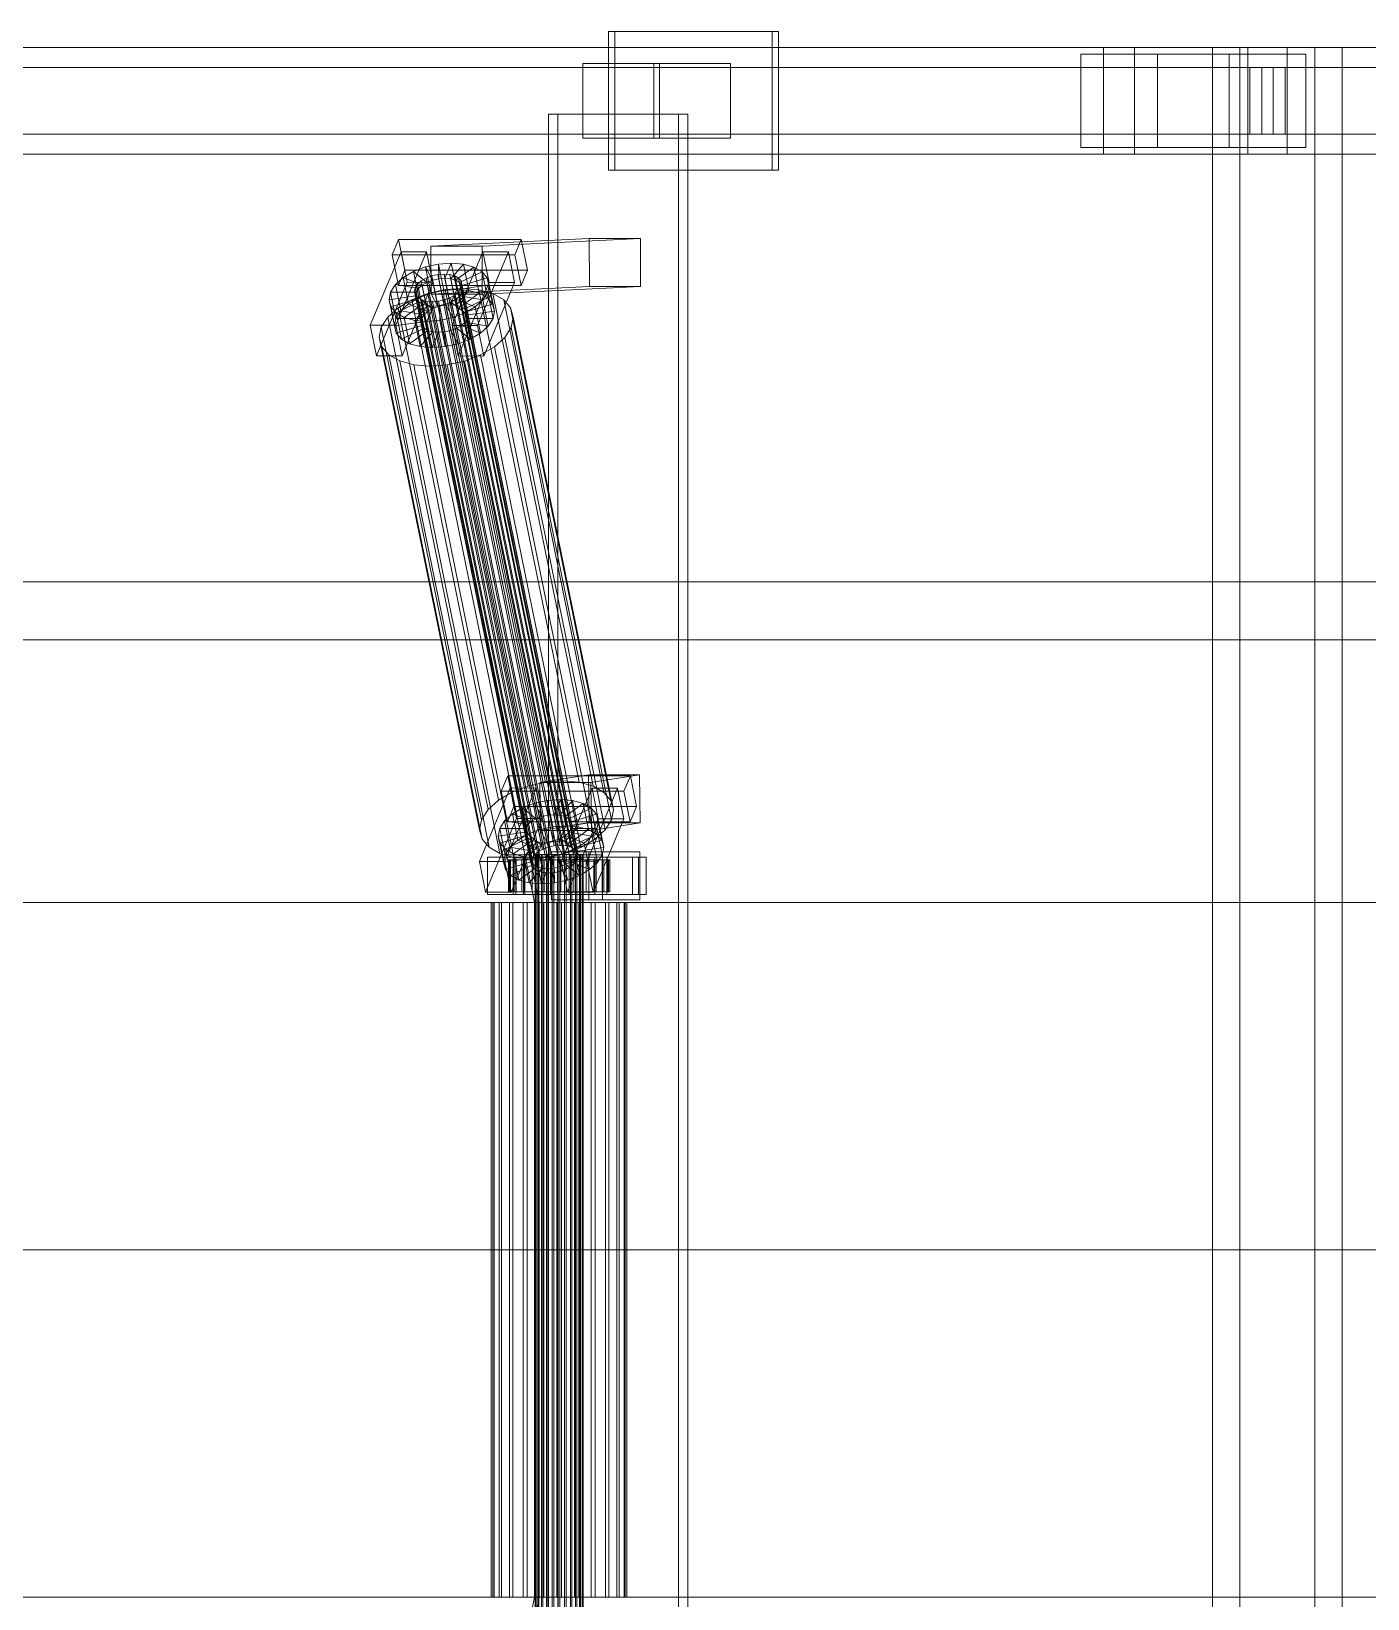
# Model space of a CAD drawing. Header units: millimetres. Extents: x -1970 to 34302, y -65268 to 6837.
# Drawn here: x 23149 to 23649, y -18130 to -17544 of the extents above; entities that cross this region are included whole.
import ezdxf

# ---------------------------------------------------------------- set-up
doc = ezdxf.new("R2010")
doc.units = ezdxf.units.MM
doc.layers.add('superior_C02', color=7, linetype='Continuous', lineweight=0)

msp = doc.modelspace()

# ---------------------------------------------------------------- linework, layer by layer
at = {"layer": 'superior_C02'}
for p, q in [((23426.439, -17544), (23365.233, -17544)), ((23365.233, -17544), (23365.233, -17596)), ((23367.572, -17544), (23365.233, -17544)), ((23367.572, -17596), (23367.572, -17544)), ((23367.572, -17544), (23428.777, -17544)), ((23426.439, -17596), (23426.439, -17544)), ((23426.439, -17544), (23428.777, -17544)), ((23428.777, -17544), (23428.777, -17596)), ((23550.312, -17550), (22402.707, -17550)), ((22414.397, -17550), (23562.002, -17550)), ((23604.381, -17550), (22456.776, -17550)), ((22471.389, -17550), (23618.994, -17550)), ((23570.502, -17552.5), (23541.812, -17552.5)), ((23541.812, -17552.5), (23541.812, -17587.5)), ((23597.342, -17552.5), (23541.812, -17552.5)), ((23550.312, -17550), (23550.312, -17590)), ((23562.002, -17550), (23550.312, -17550)), ((24697.916, -17550), (23550.312, -17550)), ((23562.002, -17590), (23562.002, -17550)), ((23562.002, -17550), (24709.607, -17550)), ((23570.502, -17587.5), (23570.502, -17552.5)), ((23570.502, -17552.5), (23626.032, -17552.5)), ((23629.353, -17550), (23591.099, -17550)), ((23591.099, -17550), (23591.099, -18450)), ((23601.328, -17550), (23591.099, -17550)), ((23597.342, -17587.5), (23597.342, -17552.5)), ((23597.342, -17552.5), (23626.032, -17552.5)), ((23601.328, -18450), (23601.328, -17550)), ((23601.328, -17550), (23639.582, -17550)), ((23604.381, -17550), (23604.381, -17590)), ((23618.994, -17550), (23604.381, -17550)), ((24751.985, -17550), (23604.381, -17550)), ((23618.994, -17590), (23618.994, -17550)), ((23618.994, -17550), (24766.599, -17550)), ((23626.032, -17552.5), (23626.032, -17587.5)), ((23629.353, -18450), (23629.353, -17550)), ((23629.353, -17550), (23639.582, -17550)), ((23639.582, -17550), (23639.582, -18450)), ((23609.601, -17557.5), (22406.465, -17557.5)), ((22410.639, -17557.5), (23613.774, -17557.5)), ((23384.314, -17556), (23355.624, -17556)), ((23355.624, -17556), (23355.624, -17584)), ((23382.076, -17556), (23355.624, -17556)), ((23382.076, -17584), (23382.076, -17556)), ((23382.076, -17556), (23410.766, -17556)), ((23384.314, -17584), (23384.314, -17556)), ((23384.314, -17556), (23410.766, -17556)), ((23410.766, -17556), (23410.766, -17584)), ((23605.114, -17557.5), (23618.261, -17557.5)), ((23605.114, -17582.5), (23605.114, -17557.5)), ((24697.188, -17557.5), (23605.114, -17557.5)), ((23609.601, -17557.5), (23609.601, -17582.5)), ((23613.774, -17557.5), (23609.601, -17557.5)), ((23613.774, -17582.5), (23613.774, -17557.5)), ((23618.261, -17557.5), (23618.261, -17582.5)), ((23618.261, -17557.5), (24710.335, -17557.5)), ((23391.337, -17575), (23342.755, -17575)), ((23342.755, -17575), (23342.755, -18425)), ((23346.262, -17575), (23342.755, -17575)), ((23346.262, -18425), (23346.262, -17575)), ((23346.262, -17575), (23394.844, -17575)), ((23391.337, -18425), (23391.337, -17575)), ((23391.337, -17575), (23394.844, -17575)), ((23394.844, -17575), (23394.844, -18425)), ((22406.465, -17582.5), (23609.601, -17582.5)), ((22410.639, -17582.5), (23613.774, -17582.5)), ((23618.261, -17582.5), (23605.114, -17582.5)), ((23605.114, -17582.5), (24697.188, -17582.5)), ((23609.601, -17582.5), (23613.774, -17582.5)), ((23618.261, -17582.5), (24710.335, -17582.5)), ((23355.624, -17584), (23384.314, -17584)), ((23355.624, -17584), (23382.076, -17584)), ((23410.766, -17584), (23382.076, -17584)), ((23410.766, -17584), (23384.314, -17584)), ((23541.812, -17587.5), (23570.502, -17587.5)), ((23597.342, -17587.5), (23541.812, -17587.5)), ((23626.032, -17587.5), (23570.502, -17587.5)), ((23626.032, -17587.5), (23597.342, -17587.5)), ((22402.707, -17590), (23550.312, -17590)), ((22414.397, -17590), (23562.002, -17590)), ((22456.776, -17590), (23604.381, -17590)), ((22471.389, -17590), (23618.994, -17590)), ((23550.312, -17590), (23562.002, -17590)), ((23550.312, -17590), (24697.916, -17590)), ((23562.002, -17590), (24709.607, -17590)), ((23604.381, -17590), (23618.994, -17590)), ((23604.381, -17590), (24751.985, -17590)), ((23618.994, -17590), (24766.599, -17590)), ((23365.233, -17596), (23426.439, -17596)), ((23365.233, -17596), (23367.572, -17596)), ((23428.777, -17596), (23367.572, -17596)), ((23428.777, -17596), (23426.439, -17596)), ((23286.623, -17621.857), (23284.222, -17627.592)), ((23288.956, -17633.325), (23286.623, -17621.857)), ((23286.623, -17621.857), (23332.527, -17621.914)), ((23357.961, -17621.488), (23298.74, -17624.356)), ((23317.867, -17624.356), (23377.088, -17621.488)), ((23330.126, -17627.65), (23332.527, -17621.914)), ((23332.527, -17621.914), (23334.861, -17633.382)), ((23358.035, -17639.486), (23357.961, -17621.488)), ((23357.961, -17621.488), (23377.088, -17621.488)), ((23377.088, -17621.488), (23377.162, -17639.486)), ((23287.571, -17626.449), (23276.048, -17653.98)), ((23330.126, -17627.65), (23284.222, -17627.592)), ((23284.222, -17627.592), (23286.556, -17639.061)), ((23285.611, -17653.992), (23297.134, -17626.461)), ((23289.905, -17637.917), (23287.571, -17626.449)), ((23287.571, -17626.449), (23297.134, -17626.461)), ((23297.134, -17626.461), (23299.468, -17637.929)), ((23317.867, -17624.356), (23298.74, -17624.356)), ((23298.74, -17624.356), (23298.815, -17642.354)), ((23318.174, -17626.487), (23306.651, -17654.019)), ((23316.214, -17654.031), (23327.737, -17626.499)), ((23317.941, -17642.354), (23317.867, -17624.356)), ((23320.508, -17637.955), (23318.174, -17626.487)), ((23318.174, -17626.487), (23327.737, -17626.499)), ((23327.737, -17626.499), (23330.071, -17637.967)), ((23332.46, -17639.118), (23330.126, -17627.65)), ((23286.556, -17639.061), (23288.956, -17633.325)), ((23288.364, -17636.164), (23292.196, -17633.91)), ((23334.861, -17633.382), (23288.956, -17633.325)), ((23292.196, -17633.91), (23296.684, -17632.183)), ((23292.196, -17633.91), (23297.261, -17637.975)), ((23294.196, -17643.74), (23292.196, -17633.91)), ((23296.684, -17632.183), (23301.522, -17631.1)), ((23296.684, -17632.183), (23299.387, -17637.157)), ((23298.685, -17642.013), (23296.684, -17632.183)), ((23296.927, -17636.336), (23299.053, -17635.518)), ((23299.053, -17635.518), (23301.345, -17635.005)), ((23342.562, -17849.317), (23299.053, -17635.518)), ((23301.345, -17635.005), (23303.646, -17634.832)), ((23344.854, -17848.804), (23301.345, -17635.005)), ((23301.522, -17631.1), (23306.38, -17630.735)), ((23301.522, -17631.1), (23301.679, -17636.643)), ((23303.523, -17640.93), (23301.522, -17631.1)), ((23303.646, -17634.832), (23305.8, -17635.011)), ((23347.155, -17848.631), (23303.646, -17634.832)), ((23306.38, -17630.735), (23303.98, -17636.47)), ((23305.8, -17635.011), (23307.66, -17635.529)), ((23349.309, -17848.809), (23305.8, -17635.011)), ((23310.928, -17631.112), (23306.134, -17636.649)), ((23308.381, -17640.564), (23306.38, -17630.735)), ((23306.38, -17630.735), (23310.928, -17631.112)), ((23307.66, -17635.529), (23309.1, -17636.352)), ((23351.169, -17849.328), (23307.66, -17635.529)), ((23314.855, -17632.206), (23307.994, -17637.167)), ((23317.893, -17633.943), (23309.433, -17637.99)), ((23312.928, -17640.942), (23310.928, -17631.112)), ((23310.928, -17631.112), (23314.855, -17632.206)), ((23316.855, -17642.036), (23314.855, -17632.206)), ((23314.855, -17632.206), (23317.893, -17633.943)), ((23319.893, -17643.772), (23317.893, -17633.943)), ((23317.893, -17633.943), (23319.836, -17636.203)), ((23334.861, -17633.382), (23332.46, -17639.118)), ((23278.382, -17665.449), (23289.905, -17637.917)), ((23283.087, -17644.431), (23283.649, -17641.61)), ((23283.649, -17641.61), (23285.448, -17638.79)), ((23283.649, -17641.61), (23293.212, -17641.622)), ((23285.649, -17651.44), (23283.649, -17641.61)), ((23285.448, -17638.79), (23288.364, -17636.164)), ((23285.448, -17638.79), (23294.065, -17640.286)), ((23287.449, -17648.62), (23285.448, -17638.79)), ((23286.556, -17639.061), (23332.46, -17639.118)), ((23299.468, -17637.929), (23287.945, -17665.461)), ((23288.364, -17636.164), (23295.446, -17639.042)), ((23290.364, -17645.994), (23288.364, -17636.164)), ((23299.468, -17637.929), (23289.905, -17637.917)), ((23292.613, -17641.32), (23292.879, -17639.983)), ((23292.952, -17642.566), (23292.613, -17641.32)), ((23336.122, -17855.119), (23292.613, -17641.32)), ((23292.879, -17639.983), (23293.731, -17638.648)), ((23336.388, -17853.782), (23292.879, -17639.983)), ((23293.212, -17641.622), (23292.946, -17642.958)), ((23294.065, -17640.286), (23293.212, -17641.622)), ((23293.212, -17641.622), (23295.213, -17651.452)), ((23293.731, -17638.648), (23295.112, -17637.404)), ((23337.24, -17852.446), (23293.731, -17638.648)), ((23295.446, -17639.042), (23294.065, -17640.286)), ((23294.065, -17640.286), (23296.065, -17650.116)), ((23295.112, -17637.404), (23296.927, -17636.336)), ((23338.621, -17851.202), (23295.112, -17637.404)), ((23297.261, -17637.975), (23295.446, -17639.042)), ((23295.446, -17639.042), (23297.446, -17648.872)), ((23340.436, -17850.135), (23296.927, -17636.336)), ((23299.387, -17637.157), (23297.261, -17637.975)), ((23297.261, -17637.975), (23299.261, -17647.804)), ((23297.622, -17642.107), (23304.089, -17640.659)), ((23303.523, -17640.93), (23298.685, -17642.013)), ((23358.035, -17639.486), (23298.815, -17642.354)), ((23301.679, -17636.643), (23299.387, -17637.157)), ((23299.387, -17637.157), (23301.387, -17646.986)), ((23303.98, -17636.47), (23301.679, -17636.643)), ((23301.679, -17636.643), (23303.679, -17646.473)), ((23308.381, -17640.564), (23303.523, -17640.93)), ((23303.679, -17646.473), (23303.523, -17640.93)), ((23303.98, -17636.47), (23305.98, -17646.3)), ((23306.134, -17636.649), (23303.98, -17636.47)), ((23304.089, -17640.659), (23310.584, -17640.17)), ((23341.597, -17824.968), (23304.089, -17640.659)), ((23305.98, -17646.3), (23308.381, -17640.564)), ((23306.134, -17636.649), (23308.134, -17646.479)), ((23307.994, -17637.167), (23306.134, -17636.649)), ((23309.24, -17641.341), (23307.859, -17642.585)), ((23307.994, -17637.167), (23309.994, -17646.997)), ((23309.433, -17637.99), (23307.994, -17637.167)), ((23308.134, -17646.479), (23312.928, -17640.942)), ((23312.928, -17640.942), (23308.381, -17640.564)), ((23308.985, -17665.487), (23320.508, -17637.955)), ((23309.1, -17636.352), (23310.02, -17637.422)), ((23352.608, -17850.15), (23309.1, -17636.352)), ((23310.093, -17640.005), (23309.24, -17641.341)), ((23352.749, -17855.139), (23309.24, -17641.341)), ((23309.433, -17637.99), (23311.433, -17647.82)), ((23310.353, -17639.061), (23309.433, -17637.99)), ((23309.574, -17642.979), (23310.426, -17641.643)), ((23310.02, -17637.422), (23310.359, -17638.668)), ((23353.529, -17851.221), (23310.02, -17637.422)), ((23310.359, -17638.668), (23310.093, -17640.005)), ((23310.093, -17640.005), (23353.602, -17853.804)), ((23319.836, -17636.203), (23310.353, -17639.061)), ((23310.353, -17639.061), (23312.354, -17648.891)), ((23310.692, -17640.307), (23310.353, -17639.061)), ((23353.868, -17852.467), (23310.359, -17638.668)), ((23310.426, -17641.643), (23310.692, -17640.307)), ((23310.426, -17641.643), (23319.99, -17641.655)), ((23312.427, -17651.473), (23310.426, -17641.643)), ((23310.584, -17640.17), (23316.663, -17640.674)), ((23348.092, -17824.479), (23310.584, -17640.17)), ((23320.551, -17638.834), (23310.692, -17640.307)), ((23310.692, -17640.307), (23312.693, -17650.137)), ((23316.855, -17642.036), (23312.928, -17640.942)), ((23316.663, -17640.674), (23321.913, -17642.137)), ((23354.171, -17824.984), (23316.663, -17640.674)), ((23377.162, -17639.486), (23317.941, -17642.354)), ((23319.99, -17641.655), (23318.19, -17644.475)), ((23330.071, -17637.967), (23318.548, -17665.499)), ((23321.836, -17646.033), (23319.836, -17636.203)), ((23319.836, -17636.203), (23320.551, -17638.834)), ((23320.551, -17638.834), (23319.99, -17641.655)), ((23319.99, -17641.655), (23321.99, -17651.485)), ((23330.071, -17637.967), (23320.508, -17637.955)), ((23322.551, -17648.664), (23320.551, -17638.834)), ((23377.162, -17639.486), (23358.035, -17639.486)), ((23282.601, -17650.939), (23286.499, -17647.428)), ((23283.087, -17644.431), (23292.946, -17642.958)), ((23283.803, -17647.062), (23283.087, -17644.431)), ((23285.088, -17654.261), (23283.087, -17644.431)), ((23283.803, -17647.062), (23293.285, -17644.204)), ((23285.746, -17649.322), (23283.803, -17647.062)), ((23285.803, -17656.892), (23283.803, -17647.062)), ((23285.746, -17649.322), (23294.205, -17645.275)), ((23286.499, -17647.428), (23291.622, -17644.416)), ((23324.006, -17831.737), (23286.499, -17647.428)), ((23290.364, -17645.994), (23287.449, -17648.62)), ((23288.784, -17651.059), (23295.645, -17646.098)), ((23294.196, -17643.74), (23290.364, -17645.994)), ((23297.446, -17648.872), (23290.364, -17645.994)), ((23291.622, -17644.416), (23297.622, -17642.107)), ((23329.129, -17828.725), (23291.622, -17644.416)), ((23292.711, -17652.153), (23297.505, -17646.616)), ((23292.946, -17642.958), (23293.285, -17644.204)), ((23292.946, -17642.958), (23294.947, -17652.788)), ((23293.872, -17643.637), (23292.952, -17642.566)), ((23336.46, -17856.365), (23292.952, -17642.566)), ((23293.285, -17644.204), (23294.205, -17645.275)), ((23293.285, -17644.204), (23295.285, -17654.034)), ((23295.311, -17644.459), (23293.872, -17643.637)), ((23337.381, -17857.435), (23293.872, -17643.637)), ((23298.685, -17642.013), (23294.196, -17643.74)), ((23299.261, -17647.804), (23294.196, -17643.74)), ((23294.205, -17645.275), (23295.645, -17646.098)), ((23294.205, -17645.275), (23296.206, -17655.105)), ((23297.171, -17644.978), (23295.311, -17644.459)), ((23338.82, -17858.258), (23295.311, -17644.459)), ((23295.645, -17646.098), (23297.505, -17646.616)), ((23295.645, -17646.098), (23297.645, -17655.927)), ((23299.325, -17645.156), (23297.171, -17644.978)), ((23340.68, -17858.776), (23297.171, -17644.978)), ((23297.258, -17652.53), (23299.659, -17646.795)), ((23297.505, -17646.616), (23299.659, -17646.795)), ((23297.505, -17646.616), (23299.505, -17656.446)), ((23335.129, -17826.416), (23297.622, -17642.107)), ((23301.387, -17646.986), (23298.685, -17642.013)), ((23298.815, -17642.354), (23317.941, -17642.354)), ((23299.261, -17647.804), (23301.387, -17646.986)), ((23301.627, -17644.983), (23299.325, -17645.156)), ((23342.834, -17858.955), (23299.325, -17645.156)), ((23299.659, -17646.795), (23301.96, -17646.622)), ((23299.659, -17646.795), (23301.659, -17656.624)), ((23301.387, -17646.986), (23303.679, -17646.473)), ((23303.918, -17644.47), (23301.627, -17644.983)), ((23345.135, -17858.782), (23301.627, -17644.983)), ((23301.96, -17646.622), (23304.252, -17646.108)), ((23302.116, -17652.165), (23301.96, -17646.622)), ((23301.96, -17646.622), (23303.96, -17656.451)), ((23303.679, -17646.473), (23305.98, -17646.3)), ((23306.044, -17643.652), (23303.918, -17644.47)), ((23347.427, -17858.269), (23303.918, -17644.47)), ((23304.252, -17646.108), (23306.378, -17645.29)), ((23306.954, -17651.082), (23304.252, -17646.108)), ((23304.252, -17646.108), (23306.252, -17655.938)), ((23305.98, -17646.3), (23308.134, -17646.479)), ((23307.859, -17642.585), (23306.044, -17643.652)), ((23349.553, -17857.451), (23306.044, -17643.652)), ((23306.378, -17645.29), (23308.193, -17644.223)), ((23311.442, -17649.355), (23306.378, -17645.29)), ((23306.378, -17645.29), (23308.378, -17655.12)), ((23351.368, -17856.383), (23307.859, -17642.585)), ((23308.134, -17646.479), (23309.994, -17646.997)), ((23308.193, -17644.223), (23309.574, -17642.979)), ((23315.275, -17647.101), (23308.193, -17644.223)), ((23308.193, -17644.223), (23310.193, -17654.053)), ((23318.19, -17644.475), (23309.574, -17642.979)), ((23309.574, -17642.979), (23311.574, -17652.809)), ((23309.994, -17646.997), (23316.855, -17642.036)), ((23309.994, -17646.997), (23311.433, -17647.82)), ((23311.433, -17647.82), (23319.893, -17643.772)), ((23315.275, -17647.101), (23311.442, -17649.355)), ((23312.354, -17648.891), (23321.836, -17646.033)), ((23318.19, -17644.475), (23315.275, -17647.101)), ((23317.275, -17656.931), (23315.275, -17647.101)), ((23319.893, -17643.772), (23316.855, -17642.036)), ((23320.19, -17654.305), (23318.19, -17644.475)), ((23321.836, -17646.033), (23319.893, -17643.772)), ((23322.551, -17648.664), (23321.836, -17646.033)), ((23321.913, -17642.137), (23325.974, -17644.459)), ((23359.42, -17826.446), (23321.913, -17642.137)), ((23325.974, -17644.459), (23328.572, -17647.481)), ((23363.482, -17828.768), (23325.974, -17644.459)), ((23328.572, -17647.481), (23329.528, -17650.998)), ((23366.079, -17831.79), (23328.572, -17647.481)), ((23280.195, -17654.709), (23282.601, -17650.939)), ((23320.109, -17835.248), (23282.601, -17650.939)), ((23285.649, -17651.44), (23285.088, -17654.261)), ((23294.947, -17652.788), (23285.088, -17654.261)), ((23287.449, -17648.62), (23285.649, -17651.44)), ((23295.213, -17651.452), (23285.649, -17651.44)), ((23288.784, -17651.059), (23285.746, -17649.322)), ((23287.746, -17659.152), (23285.746, -17649.322)), ((23296.065, -17650.116), (23287.449, -17648.62)), ((23292.711, -17652.153), (23288.784, -17651.059)), ((23290.784, -17660.889), (23288.784, -17651.059)), ((23297.258, -17652.53), (23292.711, -17652.153)), ((23294.711, -17661.983), (23292.711, -17652.153)), ((23294.947, -17652.788), (23295.213, -17651.452)), ((23295.285, -17654.034), (23294.947, -17652.788)), ((23295.213, -17651.452), (23296.065, -17650.116)), ((23296.065, -17650.116), (23297.446, -17648.872)), ((23302.116, -17652.165), (23297.258, -17652.53)), ((23299.258, -17662.36), (23297.258, -17652.53)), ((23297.446, -17648.872), (23299.261, -17647.804)), ((23306.954, -17651.082), (23302.116, -17652.165)), ((23304.117, -17661.995), (23302.116, -17652.165)), ((23311.442, -17649.355), (23306.954, -17651.082)), ((23308.955, -17660.912), (23306.954, -17651.082)), ((23311.574, -17652.809), (23310.193, -17654.053)), ((23311.433, -17647.82), (23312.354, -17648.891)), ((23313.443, -17659.184), (23311.442, -17649.355)), ((23312.427, -17651.473), (23311.574, -17652.809)), ((23311.574, -17652.809), (23320.19, -17654.305)), ((23312.354, -17648.891), (23312.693, -17650.137)), ((23312.693, -17650.137), (23312.427, -17651.473)), ((23321.99, -17651.485), (23312.427, -17651.473)), ((23312.693, -17650.137), (23322.551, -17648.664)), ((23320.19, -17654.305), (23321.99, -17651.485)), ((23321.99, -17651.485), (23322.551, -17648.664)), ((23329.528, -17650.998), (23328.777, -17654.769)), ((23367.035, -17835.307), (23329.528, -17650.998)), ((23285.611, -17653.992), (23276.048, -17653.98)), ((23276.048, -17653.98), (23278.382, -17665.449)), ((23279.445, -17658.48), (23280.195, -17654.709)), ((23280.401, -17661.997), (23279.445, -17658.48)), ((23316.953, -17842.789), (23279.445, -17658.48)), ((23317.703, -17839.018), (23280.195, -17654.709)), ((23285.088, -17654.261), (23285.803, -17656.892)), ((23287.945, -17665.461), (23285.611, -17653.992)), ((23295.285, -17654.034), (23285.803, -17656.892)), ((23285.803, -17656.892), (23287.746, -17659.152)), ((23296.206, -17655.105), (23287.746, -17659.152)), ((23287.746, -17659.152), (23290.784, -17660.889)), ((23297.645, -17655.927), (23290.784, -17660.889)), ((23299.505, -17656.446), (23294.711, -17661.983)), ((23296.206, -17655.105), (23295.285, -17654.034)), ((23297.645, -17655.927), (23296.206, -17655.105)), ((23299.505, -17656.446), (23297.645, -17655.927)), ((23301.659, -17656.624), (23299.258, -17662.36)), ((23301.659, -17656.624), (23299.505, -17656.446)), ((23303.96, -17656.451), (23301.659, -17656.624)), ((23306.252, -17655.938), (23303.96, -17656.451)), ((23303.96, -17656.451), (23304.117, -17661.995)), ((23308.378, -17655.12), (23306.252, -17655.938)), ((23306.252, -17655.938), (23308.955, -17660.912)), ((23316.214, -17654.031), (23306.651, -17654.019)), ((23306.651, -17654.019), (23308.985, -17665.487)), ((23310.193, -17654.053), (23308.378, -17655.12)), ((23308.378, -17655.12), (23313.443, -17659.184)), ((23308.955, -17660.912), (23313.443, -17659.184)), ((23310.193, -17654.053), (23317.275, -17656.931)), ((23313.443, -17659.184), (23317.275, -17656.931)), ((23318.548, -17665.499), (23316.214, -17654.031)), ((23317.275, -17656.931), (23320.19, -17654.305)), ((23326.371, -17658.539), (23322.474, -17662.05)), ((23328.777, -17654.769), (23326.371, -17658.539)), ((23363.879, -17842.848), (23326.371, -17658.539)), ((23328.777, -17654.769), (23366.285, -17839.078)), ((23282.998, -17665.019), (23280.401, -17661.997)), ((23317.909, -17846.306), (23280.401, -17661.997)), ((23287.06, -17667.341), (23282.998, -17665.019)), ((23320.506, -17849.328), (23282.998, -17665.019)), ((23290.784, -17660.889), (23294.711, -17661.983)), ((23294.711, -17661.983), (23299.258, -17662.36)), ((23299.258, -17662.36), (23304.117, -17661.995)), ((23304.117, -17661.995), (23308.955, -17660.912)), ((23317.351, -17665.062), (23311.351, -17667.371)), ((23322.474, -17662.05), (23317.351, -17665.062)), ((23354.859, -17849.371), (23317.351, -17665.062)), ((23359.982, -17846.359), (23322.474, -17662.05)), ((23278.382, -17665.449), (23287.945, -17665.461)), ((23292.31, -17668.803), (23287.06, -17667.341)), ((23324.568, -17851.65), (23287.06, -17667.341)), ((23298.389, -17669.308), (23292.31, -17668.803)), ((23329.817, -17853.113), (23292.31, -17668.803)), ((23304.883, -17668.819), (23298.389, -17669.308)), ((23335.896, -17853.617), (23298.389, -17669.308)), ((23311.351, -17667.371), (23304.883, -17668.819)), ((23342.391, -17853.128), (23304.883, -17668.819)), ((23308.985, -17665.487), (23318.548, -17665.499)), ((23348.859, -17851.68), (23311.351, -17667.371)), ((16335.427, -17750), (25411.088, -17750)), ((25412.557, -17750), (16336.897, -17750)), ((22743.432, -17771.702), (23317.533, -17771.702)), ((23319.277, -17771.702), (22745.175, -17771.702)), ((23317.533, -17771.702), (23337.537, -17870)), ((23317.533, -17771.702), (23319.277, -17771.702)), ((23317.533, -17771.702), (23748.109, -17771.702)), ((23339.281, -17870), (23319.277, -17771.702)), ((23749.853, -17771.702), (23319.277, -17771.702)), ((23327.464, -17822.549), (23325.064, -17828.285)), ((23329.798, -17834.017), (23327.464, -17822.549)), ((23327.464, -17822.549), (23373.368, -17822.606)), ((23357.648, -17822.189), (23339.498, -17825.057)), ((23357.89, -17840.17), (23357.648, -17822.189)), ((23357.648, -17822.189), (23376.774, -17822.189)), ((23358.624, -17825.057), (23376.774, -17822.189)), ((23370.968, -17828.342), (23373.368, -17822.606)), ((23373.368, -17822.606), (23375.702, -17834.074)), ((23376.774, -17822.189), (23377.017, -17840.17)), ((23328.413, -17827.141), (23316.89, -17854.673)), ((23329.129, -17828.725), (23324.006, -17831.737)), ((23370.968, -17828.342), (23325.064, -17828.285)), ((23325.064, -17828.285), (23327.397, -17839.753)), ((23326.453, -17854.685), (23337.976, -17827.153)), ((23330.746, -17838.609), (23328.413, -17827.141)), ((23328.413, -17827.141), (23337.976, -17827.153)), ((23335.129, -17826.416), (23329.129, -17828.725)), ((23341.597, -17824.968), (23335.129, -17826.416)), ((23337.976, -17827.153), (23340.31, -17838.621)), ((23358.624, -17825.057), (23339.498, -17825.057)), ((23339.498, -17825.057), (23339.741, -17843.038)), ((23348.092, -17824.479), (23341.597, -17824.968)), ((23359.015, -17827.179), (23347.492, -17854.711)), ((23354.171, -17824.984), (23348.092, -17824.479)), ((23359.42, -17826.446), (23354.171, -17824.984)), ((23357.056, -17854.723), (23368.579, -17827.191)), ((23358.867, -17843.038), (23358.624, -17825.057)), ((23361.349, -17838.647), (23359.015, -17827.179)), ((23359.015, -17827.179), (23368.579, -17827.191)), ((23363.482, -17828.768), (23359.42, -17826.446)), ((23366.079, -17831.79), (23363.482, -17828.768)), ((23368.579, -17827.191), (23370.913, -17838.659)), ((23373.302, -17839.81), (23370.968, -17828.342)), ((23320.109, -17835.248), (23317.703, -17839.018)), ((23324.006, -17831.737), (23320.109, -17835.248)), ((23327.397, -17839.753), (23329.798, -17834.017)), ((23329.205, -17836.856), (23333.038, -17834.603)), ((23375.702, -17834.074), (23329.798, -17834.017)), ((23333.038, -17834.603), (23337.526, -17832.875)), ((23333.038, -17834.603), (23338.103, -17838.667)), ((23335.038, -17844.433), (23333.038, -17834.603)), ((23337.526, -17832.875), (23342.364, -17831.792)), ((23337.526, -17832.875), (23340.228, -17837.849)), ((23339.526, -17842.705), (23337.526, -17832.875)), ((23342.364, -17831.792), (23347.222, -17831.427)), ((23342.364, -17831.792), (23342.52, -17837.336)), ((23344.364, -17841.622), (23342.364, -17831.792)), ((23347.222, -17831.427), (23344.821, -17837.163)), ((23351.769, -17831.804), (23346.975, -17837.341)), ((23349.222, -17841.257), (23347.222, -17831.427)), ((23347.222, -17831.427), (23351.769, -17831.804)), ((23355.696, -17832.898), (23348.835, -17837.86)), ((23358.735, -17834.635), (23350.275, -17838.682)), ((23353.77, -17841.634), (23351.769, -17831.804)), ((23351.769, -17831.804), (23355.696, -17832.898)), ((23357.697, -17842.728), (23355.696, -17832.898)), ((23355.696, -17832.898), (23358.735, -17834.635)), ((23360.735, -17844.465), (23358.735, -17834.635)), ((23358.735, -17834.635), (23360.677, -17836.895)), ((23367.035, -17835.307), (23366.079, -17831.79)), ((23366.285, -17839.078), (23367.035, -17835.307)), ((23375.702, -17834.074), (23373.302, -17839.81)), ((23317.703, -17839.018), (23316.953, -17842.789)), ((23319.223, -17866.141), (23330.746, -17838.609)), ((23324.49, -17842.302), (23326.29, -17839.482)), ((23326.29, -17839.482), (23329.205, -17836.856)), ((23326.29, -17839.482), (23334.906, -17840.978)), ((23328.291, -17849.312), (23326.29, -17839.482)), ((23327.397, -17839.753), (23373.302, -17839.81)), ((23340.31, -17838.621), (23328.787, -17866.153)), ((23329.205, -17836.856), (23336.287, -17839.734)), ((23331.206, -17846.686), (23329.205, -17836.856)), ((23340.31, -17838.621), (23330.746, -17838.609)), ((23334.906, -17840.978), (23334.054, -17842.314)), ((23336.287, -17839.734), (23334.906, -17840.978)), ((23334.906, -17840.978), (23336.907, -17850.808)), ((23338.103, -17838.667), (23336.287, -17839.734)), ((23336.287, -17839.734), (23338.288, -17849.564)), ((23340.228, -17837.849), (23338.103, -17838.667)), ((23338.103, -17838.667), (23340.103, -17848.497)), ((23357.89, -17840.17), (23339.741, -17843.038)), ((23342.52, -17837.336), (23340.228, -17837.849)), ((23340.228, -17837.849), (23342.229, -17847.679)), ((23344.821, -17837.163), (23342.52, -17837.336)), ((23342.52, -17837.336), (23344.521, -17847.165)), ((23349.222, -17841.257), (23344.364, -17841.622)), ((23344.821, -17837.163), (23346.822, -17846.992)), ((23346.975, -17837.341), (23344.821, -17837.163)), ((23346.822, -17846.992), (23349.222, -17841.257)), ((23346.975, -17837.341), (23348.976, -17847.171)), ((23348.835, -17837.86), (23346.975, -17837.341)), ((23348.835, -17837.86), (23350.836, -17847.689)), ((23350.275, -17838.682), (23348.835, -17837.86)), ((23353.77, -17841.634), (23349.222, -17841.257)), ((23349.826, -17866.179), (23361.349, -17838.647)), ((23350.275, -17838.682), (23352.275, -17848.512)), ((23351.195, -17839.753), (23350.275, -17838.682)), ((23360.677, -17836.895), (23351.195, -17839.753)), ((23351.195, -17839.753), (23353.195, -17849.583)), ((23351.534, -17840.999), (23351.195, -17839.753)), ((23351.268, -17842.335), (23351.534, -17840.999)), ((23361.393, -17839.526), (23351.534, -17840.999)), ((23351.534, -17840.999), (23353.534, -17850.829)), ((23377.017, -17840.17), (23357.89, -17840.17)), ((23377.017, -17840.17), (23358.867, -17843.038)), ((23370.913, -17838.659), (23359.389, -17866.191)), ((23362.678, -17846.725), (23360.677, -17836.895)), ((23360.677, -17836.895), (23361.393, -17839.526)), ((23361.393, -17839.526), (23360.831, -17842.347)), ((23370.913, -17838.659), (23361.349, -17838.647)), ((23363.393, -17849.356), (23361.393, -17839.526)), ((23363.879, -17842.848), (23366.285, -17839.078)), ((23316.953, -17842.789), (23317.909, -17846.306)), ((23317.909, -17846.306), (23320.506, -17849.328)), ((23323.929, -17845.123), (23324.49, -17842.302)), ((23323.929, -17845.123), (23333.788, -17843.65)), ((23324.644, -17847.754), (23323.929, -17845.123)), ((23325.929, -17854.953), (23323.929, -17845.123)), ((23324.49, -17842.302), (23334.054, -17842.314)), ((23326.491, -17852.132), (23324.49, -17842.302)), ((23324.644, -17847.754), (23334.127, -17844.897)), ((23326.587, -17850.015), (23335.047, -17845.967)), ((23331.206, -17846.686), (23328.291, -17849.312)), ((23329.625, -17851.751), (23336.486, -17846.79)), ((23335.038, -17844.433), (23331.206, -17846.686)), ((23338.288, -17849.564), (23331.206, -17846.686)), ((23334.054, -17842.314), (23333.788, -17843.65)), ((23333.788, -17843.65), (23334.127, -17844.897)), ((23333.788, -17843.65), (23335.788, -17853.48)), ((23334.054, -17842.314), (23336.054, -17852.144)), ((23334.127, -17844.897), (23335.047, -17845.967)), ((23334.127, -17844.897), (23336.127, -17854.726)), ((23339.526, -17842.705), (23335.038, -17844.433)), ((23340.103, -17848.497), (23335.038, -17844.433)), ((23335.047, -17845.967), (23336.486, -17846.79)), ((23335.047, -17845.967), (23337.047, -17855.797)), ((23336.486, -17846.79), (23338.346, -17847.308)), ((23336.486, -17846.79), (23338.487, -17856.62)), ((23344.364, -17841.622), (23339.526, -17842.705)), ((23342.229, -17847.679), (23339.526, -17842.705)), ((23339.741, -17843.038), (23358.867, -17843.038)), ((23342.229, -17847.679), (23344.521, -17847.165)), ((23342.802, -17847.314), (23345.093, -17846.801)), ((23344.521, -17847.165), (23344.364, -17841.622)), ((23344.521, -17847.165), (23346.822, -17846.992)), ((23345.093, -17846.801), (23347.219, -17845.983)), ((23347.796, -17851.774), (23345.093, -17846.801)), ((23345.093, -17846.801), (23347.094, -17856.631)), ((23346.822, -17846.992), (23348.976, -17847.171)), ((23347.219, -17845.983), (23349.034, -17844.915)), ((23352.284, -17850.047), (23347.219, -17845.983)), ((23347.219, -17845.983), (23349.22, -17855.812)), ((23348.976, -17847.171), (23353.77, -17841.634)), ((23348.976, -17847.171), (23350.836, -17847.689)), ((23349.034, -17844.915), (23350.415, -17843.671)), ((23356.116, -17847.793), (23349.034, -17844.915)), ((23349.034, -17844.915), (23351.035, -17854.745)), ((23350.415, -17843.671), (23351.268, -17842.335)), ((23359.032, -17845.167), (23350.415, -17843.671)), ((23350.415, -17843.671), (23352.416, -17853.501)), ((23350.836, -17847.689), (23357.697, -17842.728)), ((23351.268, -17842.335), (23360.831, -17842.347)), ((23353.268, -17852.165), (23351.268, -17842.335)), ((23352.275, -17848.512), (23360.735, -17844.465)), ((23353.195, -17849.583), (23362.678, -17846.725)), ((23357.697, -17842.728), (23353.77, -17841.634)), ((23354.859, -17849.371), (23359.982, -17846.359)), ((23359.032, -17845.167), (23356.116, -17847.793)), ((23360.735, -17844.465), (23357.697, -17842.728)), ((23360.831, -17842.347), (23359.032, -17845.167)), ((23361.032, -17854.997), (23359.032, -17845.167)), ((23359.982, -17846.359), (23363.879, -17842.848)), ((23362.678, -17846.725), (23360.735, -17844.465)), ((23360.831, -17842.347), (23362.832, -17852.177)), ((23363.393, -17849.356), (23362.678, -17846.725)), ((23329.463, -17853), (23319.899, -17853)), ((23319.899, -17853), (23319.899, -17867)), ((23333.928, -17853), (23319.899, -17853)), ((23320.506, -17849.328), (23324.568, -17851.65)), ((23324.568, -17851.65), (23329.817, -17853.113)), ((23326.587, -17850.015), (23324.644, -17847.754)), ((23326.645, -17857.584), (23324.644, -17847.754)), ((23326.491, -17852.132), (23325.929, -17854.953)), ((23328.291, -17849.312), (23326.491, -17852.132)), ((23336.054, -17852.144), (23326.491, -17852.132)), ((23329.625, -17851.751), (23326.587, -17850.015)), ((23328.588, -17859.844), (23326.587, -17850.015)), ((23336.907, -17850.808), (23328.291, -17849.312)), ((23329.463, -17867), (23329.463, -17853)), ((23329.463, -17853), (23343.491, -17853)), ((23333.552, -17852.845), (23329.625, -17851.751)), ((23331.626, -17861.581), (23329.625, -17851.751)), ((23376.379, -17853), (23330.475, -17853)), ((23330.475, -17853), (23330.475, -17867)), ((23333.397, -17853), (23330.475, -17853)), ((23333.397, -17867), (23333.397, -17853)), ((23333.397, -17853), (23379.301, -17853)), ((23333.552, -17852.845), (23338.346, -17847.308)), ((23338.1, -17853.223), (23333.552, -17852.845)), ((23335.553, -17862.675), (23333.552, -17852.845)), ((23333.928, -17867), (23333.928, -17853)), ((23333.928, -17853), (23343.491, -17853)), ((23335.788, -17853.48), (23336.054, -17852.144)), ((23336.054, -17852.144), (23336.907, -17850.808)), ((23337.24, -17852.446), (23336.388, -17853.782)), ((23336.907, -17850.808), (23338.288, -17849.564)), ((23338.621, -17851.202), (23337.24, -17852.446)), ((23337.935, -17852), (23337.71, -17852)), ((23337.71, -17852), (23338.098, -17852)), ((23337.71, -18148), (23337.71, -17852)), ((23338.758, -17852), (23337.935, -17852)), ((23337.935, -18148), (23337.935, -17852)), ((23338.098, -17852), (23339.072, -17852)), ((23338.098, -18148), (23338.098, -17852)), ((23338.1, -17853.223), (23340.5, -17847.487)), ((23342.958, -17852.857), (23338.1, -17853.223)), ((23338.288, -17849.564), (23340.103, -17848.497)), ((23338.346, -17847.308), (23340.5, -17847.487)), ((23338.346, -17847.308), (23340.347, -17857.138)), ((23340.436, -17850.135), (23338.621, -17851.202)), ((23340.123, -17852), (23338.758, -17852)), ((23338.758, -18148), (23338.758, -17852)), ((23339.072, -17852), (23340.566, -17852)), ((23339.072, -18148), (23339.072, -17852)), ((23340.103, -17848.497), (23342.229, -17847.679)), ((23341.936, -17852), (23340.123, -17852)), ((23340.123, -18148), (23340.123, -17852)), ((23342.562, -17849.317), (23340.436, -17850.135)), ((23340.5, -17847.487), (23342.802, -17847.314)), ((23340.5, -17847.487), (23342.501, -17857.317)), ((23340.566, -17852), (23342.478, -17852)), ((23340.566, -18148), (23340.566, -17852)), ((23344.074, -17852), (23341.936, -17852)), ((23341.936, -18148), (23341.936, -17852)), ((23342.391, -17853.128), (23348.859, -17851.68)), ((23342.478, -17852), (23344.679, -17852)), ((23342.478, -18148), (23342.478, -17852)), ((23344.854, -17848.804), (23342.562, -17849.317)), ((23342.958, -17852.857), (23342.802, -17847.314)), ((23342.802, -17847.314), (23344.802, -17857.144)), ((23347.796, -17851.774), (23342.958, -17852.857)), ((23344.958, -17862.687), (23342.958, -17852.857)), ((23343.491, -17853), (23343.491, -17867)), ((23362.99, -17851), (23343.863, -17851)), ((23343.863, -17851), (23343.863, -17869)), ((23357.775, -17851), (23343.863, -17851)), ((23346.391, -17852), (23344.074, -17852)), ((23344.074, -18148), (23344.074, -17852)), ((23344.679, -17852), (23347.018, -17852)), ((23344.679, -18148), (23344.679, -17852)), ((23347.155, -17848.631), (23344.854, -17848.804)), ((23348.73, -17852), (23346.391, -17852)), ((23346.391, -18148), (23346.391, -17852)), ((23347.018, -17852), (23349.335, -17852)), ((23347.018, -18148), (23347.018, -17852)), ((23349.309, -17848.809), (23347.155, -17848.631)), ((23352.284, -17850.047), (23347.796, -17851.774)), ((23349.796, -17861.604), (23347.796, -17851.774)), ((23350.931, -17852), (23348.73, -17852)), ((23348.73, -18148), (23348.73, -17852)), ((23348.859, -17851.68), (23354.859, -17849.371)), ((23351.169, -17849.328), (23349.309, -17848.809)), ((23349.335, -17852), (23351.473, -17852)), ((23349.335, -18148), (23349.335, -17852)), ((23360.066, -17853), (23350.502, -17853)), ((23350.502, -17853), (23350.502, -17867)), ((23364.531, -17853), (23350.502, -17853)), ((23350.836, -17847.689), (23352.275, -17848.512)), ((23352.843, -17852), (23350.931, -17852)), ((23350.931, -18148), (23350.931, -17852)), ((23352.608, -17850.15), (23351.169, -17849.328)), ((23351.473, -17852), (23353.286, -17852)), ((23351.473, -18148), (23351.473, -17852)), ((23352.275, -17848.512), (23353.195, -17849.583)), ((23356.116, -17847.793), (23352.284, -17850.047)), ((23354.284, -17859.877), (23352.284, -17850.047)), ((23353.268, -17852.165), (23352.416, -17853.501)), ((23353.529, -17851.221), (23352.608, -17850.15)), ((23354.337, -17852), (23352.843, -17852)), ((23352.843, -18148), (23352.843, -17852)), ((23353.195, -17849.583), (23353.534, -17850.829)), ((23353.534, -17850.829), (23353.268, -17852.165)), ((23362.832, -17852.177), (23353.268, -17852.165)), ((23353.286, -17852), (23354.651, -17852)), ((23353.286, -18148), (23353.286, -17852)), ((23353.868, -17852.467), (23353.529, -17851.221)), ((23353.534, -17850.829), (23363.393, -17849.356)), ((23353.602, -17853.804), (23353.868, -17852.467)), ((23355.312, -17852), (23354.337, -17852)), ((23354.337, -18148), (23354.337, -17852)), ((23354.651, -17852), (23355.474, -17852)), ((23354.651, -18148), (23354.651, -17852)), ((23355.699, -17852), (23355.312, -17852)), ((23355.312, -17852), (23355.312, -18148)), ((23355.474, -17852), (23355.699, -17852)), ((23355.474, -18148), (23355.474, -17852)), ((23355.699, -18148), (23355.699, -17852)), ((23358.117, -17857.623), (23356.116, -17847.793)), ((23357.775, -17869), (23357.775, -17851)), ((23357.775, -17851), (23376.902, -17851)), ((23360.066, -17867), (23360.066, -17853)), ((23360.066, -17853), (23374.094, -17853)), ((23361.032, -17854.997), (23362.832, -17852.177)), ((23362.832, -17852.177), (23363.393, -17849.356)), ((23362.99, -17869), (23362.99, -17851)), ((23362.99, -17851), (23376.902, -17851)), ((23364.531, -17867), (23364.531, -17853)), ((23364.531, -17853), (23374.094, -17853)), ((23374.094, -17853), (23374.094, -17867)), ((23376.379, -17867), (23376.379, -17853)), ((23376.379, -17853), (23379.301, -17853)), ((23376.902, -17851), (23376.902, -17869)), ((23379.301, -17853), (23379.301, -17867)), ((23326.453, -17854.685), (23316.89, -17854.673)), ((23316.89, -17854.673), (23319.223, -17866.141)), ((23335.788, -17853.48), (23325.929, -17854.953)), ((23325.929, -17854.953), (23326.645, -17857.584)), ((23328.787, -17866.153), (23326.453, -17854.685)), ((23336.127, -17854.726), (23326.645, -17857.584)), ((23326.645, -17857.584), (23328.588, -17859.844)), ((23328.192, -17854), (23327.716, -17854)), ((23327.716, -17854), (23337.71, -17854)), ((23327.716, -17866), (23327.716, -17854)), ((23327.716, -17854), (23328.534, -17854)), ((23329.93, -17854), (23328.192, -17854)), ((23328.192, -17854), (23337.935, -17854)), ((23328.192, -17866), (23328.192, -17854)), ((23328.534, -17854), (23338.098, -17854)), ((23328.534, -17866), (23328.534, -17854)), ((23328.534, -17854), (23330.591, -17854)), ((23337.047, -17855.797), (23328.588, -17859.844)), ((23329.817, -17853.113), (23335.896, -17853.617)), ((23332.81, -17854), (23329.93, -17854)), ((23329.93, -17854), (23338.758, -17854)), ((23329.93, -17866), (23329.93, -17854)), ((23330.591, -17854), (23339.072, -17854)), ((23330.591, -17866), (23330.591, -17854)), ((23330.591, -17854), (23333.745, -17854)), ((23338.487, -17856.62), (23331.626, -17861.581)), ((23336.638, -17854), (23332.81, -17854)), ((23332.81, -17854), (23340.123, -17854)), ((23332.81, -17866), (23332.81, -17854)), ((23333.745, -17854), (23340.566, -17854)), ((23333.745, -17866), (23333.745, -17854)), ((23333.745, -17854), (23337.783, -17854)), ((23340.347, -17857.138), (23335.553, -17862.675)), ((23336.127, -17854.726), (23335.788, -17853.48)), ((23335.896, -17853.617), (23342.391, -17853.128)), ((23336.388, -17853.782), (23336.122, -17855.119)), ((23336.122, -17855.119), (23336.46, -17856.365)), ((23337.047, -17855.797), (23336.127, -17854.726)), ((23336.46, -17856.365), (23337.381, -17857.435)), ((23341.151, -17854), (23336.638, -17854)), ((23336.638, -17854), (23341.936, -17854)), ((23336.638, -17866), (23336.638, -17854)), ((23338.487, -17856.62), (23337.047, -17855.797)), ((23337.381, -17857.435), (23338.82, -17858.258)), ((23337.71, -17854), (23337.935, -17854)), ((23337.71, -17854), (23337.71, -17866)), ((23338.098, -17854), (23337.71, -17854)), ((23337.783, -17854), (23342.478, -17854)), ((23337.783, -17866), (23337.783, -17854)), ((23337.783, -17854), (23342.428, -17854)), ((23337.935, -17854), (23338.758, -17854)), ((23337.935, -17854), (23337.935, -17866)), ((23338.098, -17854), (23338.098, -17866)), ((23339.072, -17854), (23338.098, -17854)), ((23340.1, -17863.052), (23338.1, -17853.223)), ((23340.347, -17857.138), (23338.487, -17856.62)), ((23338.758, -17854), (23340.123, -17854)), ((23338.758, -17854), (23338.758, -17866)), ((23338.82, -17858.258), (23340.68, -17858.776)), ((23339.072, -17854), (23339.072, -17866)), ((23340.566, -17854), (23339.072, -17854)), ((23342.501, -17857.317), (23340.1, -17863.052)), ((23340.123, -17854), (23341.936, -17854)), ((23340.123, -17854), (23340.123, -17866)), ((23342.501, -17857.317), (23340.347, -17857.138)), ((23340.566, -17854), (23340.566, -17866)), ((23342.478, -17854), (23340.566, -17854)), ((23340.68, -17858.776), (23342.834, -17858.955)), ((23346.044, -17854), (23341.151, -17854)), ((23341.151, -17854), (23344.074, -17854)), ((23341.151, -17866), (23341.151, -17854)), ((23341.936, -17854), (23344.074, -17854)), ((23341.936, -17854), (23341.936, -17866)), ((23342.428, -17854), (23344.679, -17854)), ((23342.428, -17866), (23342.428, -17854)), ((23342.428, -17854), (23347.366, -17854)), ((23342.478, -17854), (23342.478, -17866)), ((23344.679, -17854), (23342.478, -17854)), ((23344.802, -17857.144), (23342.501, -17857.317)), ((23342.834, -17858.955), (23345.135, -17858.782)), ((23344.074, -17854), (23346.391, -17854)), ((23344.074, -17854), (23344.074, -17866)), ((23344.679, -17854), (23344.679, -17866)), ((23347.018, -17854), (23344.679, -17854)), ((23347.094, -17856.631), (23344.802, -17857.144)), ((23344.802, -17857.144), (23344.958, -17862.687)), ((23345.135, -17858.782), (23347.427, -17858.269)), ((23350.981, -17854), (23346.044, -17854)), ((23346.044, -17854), (23346.391, -17854)), ((23346.044, -17866), (23346.044, -17854)), ((23346.391, -17854), (23348.73, -17854)), ((23346.391, -17854), (23346.391, -17866)), ((23347.366, -17854), (23347.018, -17854)), ((23347.018, -17854), (23347.018, -17866)), ((23349.335, -17854), (23347.018, -17854)), ((23349.22, -17855.812), (23347.094, -17856.631)), ((23347.094, -17856.631), (23349.796, -17861.604)), ((23347.366, -17866), (23347.366, -17854)), ((23347.366, -17854), (23352.258, -17854)), ((23347.427, -17858.269), (23349.553, -17857.451)), ((23357.056, -17854.723), (23347.492, -17854.711)), ((23347.492, -17854.711), (23349.826, -17866.179)), ((23350.981, -17854), (23348.73, -17854)), ((23348.73, -17854), (23350.931, -17854)), ((23348.73, -17854), (23348.73, -17866)), ((23351.035, -17854.745), (23349.22, -17855.812)), ((23349.22, -17855.812), (23354.284, -17859.877)), ((23352.258, -17854), (23349.335, -17854)), ((23349.335, -17854), (23349.335, -17866)), ((23351.473, -17854), (23349.335, -17854)), ((23349.553, -17857.451), (23351.368, -17856.383)), ((23355.626, -17854), (23350.931, -17854)), ((23350.931, -17854), (23352.843, -17854)), ((23350.931, -17854), (23350.931, -17866)), ((23355.626, -17854), (23350.981, -17854)), ((23350.981, -17866), (23350.981, -17854)), ((23352.416, -17853.501), (23351.035, -17854.745)), ((23351.035, -17854.745), (23358.117, -17857.623)), ((23351.368, -17856.383), (23352.749, -17855.139)), ((23356.771, -17854), (23351.473, -17854)), ((23351.473, -17854), (23351.473, -17866)), ((23353.286, -17854), (23351.473, -17854)), ((23352.258, -17866), (23352.258, -17854)), ((23352.258, -17854), (23356.771, -17854)), ((23352.416, -17853.501), (23361.032, -17854.997)), ((23352.749, -17855.139), (23353.602, -17853.804)), ((23359.664, -17854), (23352.843, -17854)), ((23352.843, -17854), (23354.337, -17854)), ((23352.843, -17854), (23352.843, -17866)), ((23360.599, -17854), (23353.286, -17854)), ((23353.286, -17854), (23353.286, -17866)), ((23354.651, -17854), (23353.286, -17854)), ((23354.284, -17859.877), (23358.117, -17857.623)), ((23362.819, -17854), (23354.337, -17854)), ((23354.337, -17854), (23355.312, -17854)), ((23354.337, -17854), (23354.337, -17866)), ((23363.48, -17854), (23354.651, -17854)), ((23354.651, -17854), (23354.651, -17866)), ((23355.474, -17854), (23354.651, -17854)), ((23355.312, -17854), (23364.875, -17854)), ((23355.312, -17866), (23355.312, -17854)), ((23355.312, -17854), (23355.699, -17854)), ((23365.217, -17854), (23355.474, -17854)), ((23355.474, -17854), (23355.474, -17866)), ((23355.699, -17854), (23355.474, -17854)), ((23359.664, -17854), (23355.626, -17854)), ((23355.626, -17866), (23355.626, -17854)), ((23365.693, -17854), (23355.699, -17854)), ((23355.699, -17854), (23355.699, -17866)), ((23356.771, -17866), (23356.771, -17854)), ((23356.771, -17854), (23360.599, -17854)), ((23359.389, -17866.191), (23357.056, -17854.723)), ((23358.117, -17857.623), (23361.032, -17854.997)), ((23362.819, -17854), (23359.664, -17854)), ((23359.664, -17866), (23359.664, -17854)), ((23360.599, -17866), (23360.599, -17854)), ((23360.599, -17854), (23363.48, -17854)), ((23364.875, -17854), (23362.819, -17854)), ((23362.819, -17866), (23362.819, -17854)), ((23363.48, -17866), (23363.48, -17854)), ((23363.48, -17854), (23365.217, -17854)), ((23364.875, -17854), (23364.875, -17866)), ((23365.693, -17854), (23364.875, -17854)), ((23365.217, -17866), (23365.217, -17854)), ((23365.217, -17854), (23365.693, -17854)), ((23365.693, -17866), (23365.693, -17854)), ((23328.588, -17859.844), (23331.626, -17861.581)), ((23331.626, -17861.581), (23335.553, -17862.675)), ((23335.553, -17862.675), (23340.1, -17863.052)), ((23340.1, -17863.052), (23344.958, -17862.687)), ((23344.958, -17862.687), (23349.796, -17861.604)), ((23349.796, -17861.604), (23354.284, -17859.877)), ((22763.436, -17870), (23337.537, -17870)), ((23339.281, -17870), (22765.179, -17870)), ((23319.223, -17866.141), (23328.787, -17866.153)), ((23319.899, -17867), (23329.463, -17867)), ((23319.899, -17867), (23333.928, -17867)), ((23321.956, -17870), (23321.32, -17870)), ((23321.32, -17870), (23322.414, -17870)), ((23321.32, -18130), (23321.32, -17870)), ((23324.279, -17870), (23321.956, -17870)), ((23321.956, -18130), (23321.956, -17870)), ((23322.414, -17870), (23325.163, -17870)), ((23322.414, -18130), (23322.414, -17870)), ((23328.13, -17870), (23324.279, -17870)), ((23324.279, -18130), (23324.279, -17870)), ((23325.163, -17870), (23329.38, -17870)), ((23325.163, -18130), (23325.163, -17870)), ((23337.71, -17866), (23327.716, -17866)), ((23327.716, -17866), (23328.192, -17866)), ((23328.534, -17866), (23327.716, -17866)), ((23333.247, -17870), (23328.13, -17870)), ((23328.13, -18130), (23328.13, -17870)), ((23337.935, -17866), (23328.192, -17866)), ((23328.192, -17866), (23329.93, -17866)), ((23338.098, -17866), (23328.534, -17866)), ((23330.591, -17866), (23328.534, -17866)), ((23329.38, -17870), (23334.777, -17870)), ((23329.38, -18130), (23329.38, -17870)), ((23343.491, -17867), (23329.463, -17867)), ((23338.758, -17866), (23329.93, -17866)), ((23329.93, -17866), (23332.81, -17866)), ((23330.475, -17867), (23376.379, -17867)), ((23330.475, -17867), (23333.397, -17867)), ((23339.072, -17866), (23330.591, -17866)), ((23333.745, -17866), (23330.591, -17866)), ((23340.123, -17866), (23332.81, -17866)), ((23332.81, -17866), (23336.638, -17866)), ((23339.281, -17870), (23333.247, -17870)), ((23333.247, -18130), (23333.247, -17870)), ((23379.301, -17867), (23333.397, -17867)), ((23340.566, -17866), (23333.745, -17866)), ((23337.783, -17866), (23333.745, -17866)), ((23343.491, -17867), (23333.928, -17867)), ((23334.777, -17870), (23340.988, -17870)), ((23334.777, -18130), (23334.777, -17870)), ((23341.936, -17866), (23336.638, -17866)), ((23336.638, -17866), (23341.151, -17866)), ((23337.537, -17870), (23337.537, -18000)), ((23337.537, -17870), (23768.113, -17870)), ((23337.935, -17866), (23337.71, -17866)), ((23337.71, -17866), (23338.098, -17866)), ((23342.478, -17866), (23337.783, -17866)), ((23342.428, -17866), (23337.783, -17866)), ((23338.758, -17866), (23337.935, -17866)), ((23338.098, -17866), (23339.072, -17866)), ((23340.123, -17866), (23338.758, -17866)), ((23339.072, -17866), (23340.566, -17866)), ((23339.281, -18000), (23339.281, -17870)), ((23769.857, -17870), (23339.281, -17870)), ((23345.821, -17870), (23339.281, -17870)), ((23339.281, -18130), (23339.281, -17870)), ((23341.936, -17866), (23340.123, -17866)), ((23340.566, -17866), (23342.478, -17866)), ((23340.988, -17870), (23347.588, -17870)), ((23340.988, -18130), (23340.988, -17870)), ((23344.074, -17866), (23341.151, -17866)), ((23341.151, -17866), (23346.044, -17866)), ((23344.074, -17866), (23341.936, -17866)), ((23344.679, -17866), (23342.428, -17866)), ((23347.366, -17866), (23342.428, -17866)), ((23342.478, -17866), (23344.679, -17866)), ((23343.863, -17869), (23362.99, -17869)), ((23357.775, -17869), (23343.863, -17869)), ((23346.391, -17866), (23344.074, -17866)), ((23344.679, -17866), (23347.018, -17866)), ((23352.421, -17870), (23345.821, -17870)), ((23345.821, -18130), (23345.821, -17870)), ((23346.391, -17866), (23346.044, -17866)), ((23346.044, -17866), (23350.981, -17866)), ((23348.73, -17866), (23346.391, -17866)), ((23347.018, -17866), (23347.366, -17866)), ((23347.018, -17866), (23349.335, -17866)), ((23352.258, -17866), (23347.366, -17866)), ((23347.588, -17870), (23354.128, -17870)), ((23347.588, -18130), (23347.588, -17870)), ((23350.931, -17866), (23348.73, -17866)), ((23348.73, -17866), (23350.981, -17866)), ((23349.335, -17866), (23352.258, -17866)), ((23349.335, -17866), (23351.473, -17866)), ((23349.826, -17866.179), (23359.389, -17866.191)), ((23350.502, -17867), (23360.066, -17867)), ((23350.502, -17867), (23364.531, -17867)), ((23352.843, -17866), (23350.931, -17866)), ((23350.931, -17866), (23355.626, -17866)), ((23350.981, -17866), (23355.626, -17866)), ((23351.473, -17866), (23356.771, -17866)), ((23351.473, -17866), (23353.286, -17866)), ((23356.771, -17866), (23352.258, -17866)), ((23358.632, -17870), (23352.421, -17870)), ((23352.421, -18130), (23352.421, -17870)), ((23354.337, -17866), (23352.843, -17866)), ((23352.843, -17866), (23359.664, -17866)), ((23353.286, -17866), (23360.599, -17866)), ((23353.286, -17866), (23354.651, -17866)), ((23354.128, -17870), (23360.162, -17870)), ((23354.128, -18130), (23354.128, -17870)), ((23355.312, -17866), (23354.337, -17866)), ((23354.337, -17866), (23362.819, -17866)), ((23354.651, -17866), (23363.48, -17866)), ((23354.651, -17866), (23355.474, -17866)), ((23364.875, -17866), (23355.312, -17866)), ((23355.699, -17866), (23355.312, -17866)), ((23355.474, -17866), (23365.217, -17866)), ((23355.474, -17866), (23355.699, -17866)), ((23355.626, -17866), (23359.664, -17866)), ((23355.699, -17866), (23365.693, -17866)), ((23360.599, -17866), (23356.771, -17866)), ((23376.902, -17869), (23357.775, -17869)), ((23364.029, -17870), (23358.632, -17870)), ((23358.632, -18130), (23358.632, -17870)), ((23359.664, -17866), (23362.819, -17866)), ((23374.094, -17867), (23360.066, -17867)), ((23360.162, -17870), (23365.279, -17870)), ((23360.162, -18130), (23360.162, -17870)), ((23363.48, -17866), (23360.599, -17866)), ((23362.819, -17866), (23364.875, -17866)), ((23376.902, -17869), (23362.99, -17869)), ((23365.217, -17866), (23363.48, -17866)), ((23368.246, -17870), (23364.029, -17870)), ((23364.029, -18130), (23364.029, -17870)), ((23374.094, -17867), (23364.531, -17867)), ((23364.875, -17866), (23365.693, -17866)), ((23365.693, -17866), (23365.217, -17866)), ((23365.279, -17870), (23369.13, -17870)), ((23365.279, -18130), (23365.279, -17870)), ((23370.996, -17870), (23368.246, -17870)), ((23368.246, -18130), (23368.246, -17870)), ((23369.13, -17870), (23371.453, -17870)), ((23369.13, -18130), (23369.13, -17870)), ((23372.089, -17870), (23370.996, -17870)), ((23370.996, -17870), (23370.996, -18130)), ((23371.453, -17870), (23372.089, -17870)), ((23371.453, -18130), (23371.453, -17870)), ((23372.089, -18130), (23372.089, -17870)), ((23379.301, -17867), (23376.379, -17867)), ((22763.436, -18000), (23337.537, -18000)), ((23339.281, -18000), (22765.179, -18000)), ((23337.537, -18000), (23337.537, -18130)), ((23337.537, -18000), (23768.113, -18000)), ((23339.281, -18130), (23339.281, -18000)), ((23769.857, -18000), (23339.281, -18000)), ((22763.436, -18130), (23337.537, -18130)), ((23339.281, -18130), (22765.179, -18130)), ((23337.537, -18130), (23317.533, -18228.298)), ((23319.277, -18228.298), (23339.281, -18130)), ((23322.414, -18130), (23321.32, -18130)), ((23321.32, -18130), (23321.956, -18130)), ((23321.956, -18130), (23324.279, -18130)), ((23325.163, -18130), (23322.414, -18130)), ((23324.279, -18130), (23328.13, -18130)), ((23329.38, -18130), (23325.163, -18130)), ((23328.13, -18130), (23333.247, -18130)), ((23334.777, -18130), (23329.38, -18130)), ((23333.247, -18130), (23339.281, -18130)), ((23340.988, -18130), (23334.777, -18130)), ((23337.537, -18130), (23768.113, -18130)), ((23769.857, -18130), (23339.281, -18130)), ((23339.281, -18130), (23345.821, -18130)), ((23347.588, -18130), (23340.988, -18130)), ((23345.821, -18130), (23352.421, -18130)), ((23354.128, -18130), (23347.588, -18130)), ((23352.421, -18130), (23358.632, -18130)), ((23360.162, -18130), (23354.128, -18130)), ((23358.632, -18130), (23364.029, -18130)), ((23365.279, -18130), (23360.162, -18130)), ((23364.029, -18130), (23368.246, -18130)), ((23369.13, -18130), (23365.279, -18130)), ((23368.246, -18130), (23370.996, -18130)), ((23371.453, -18130), (23369.13, -18130)), ((23370.996, -18130), (23372.089, -18130)), ((23372.089, -18130), (23371.453, -18130))]:
    msp.add_line(p, q, dxfattribs=at)

doc.saveas('drawing.dxf')
